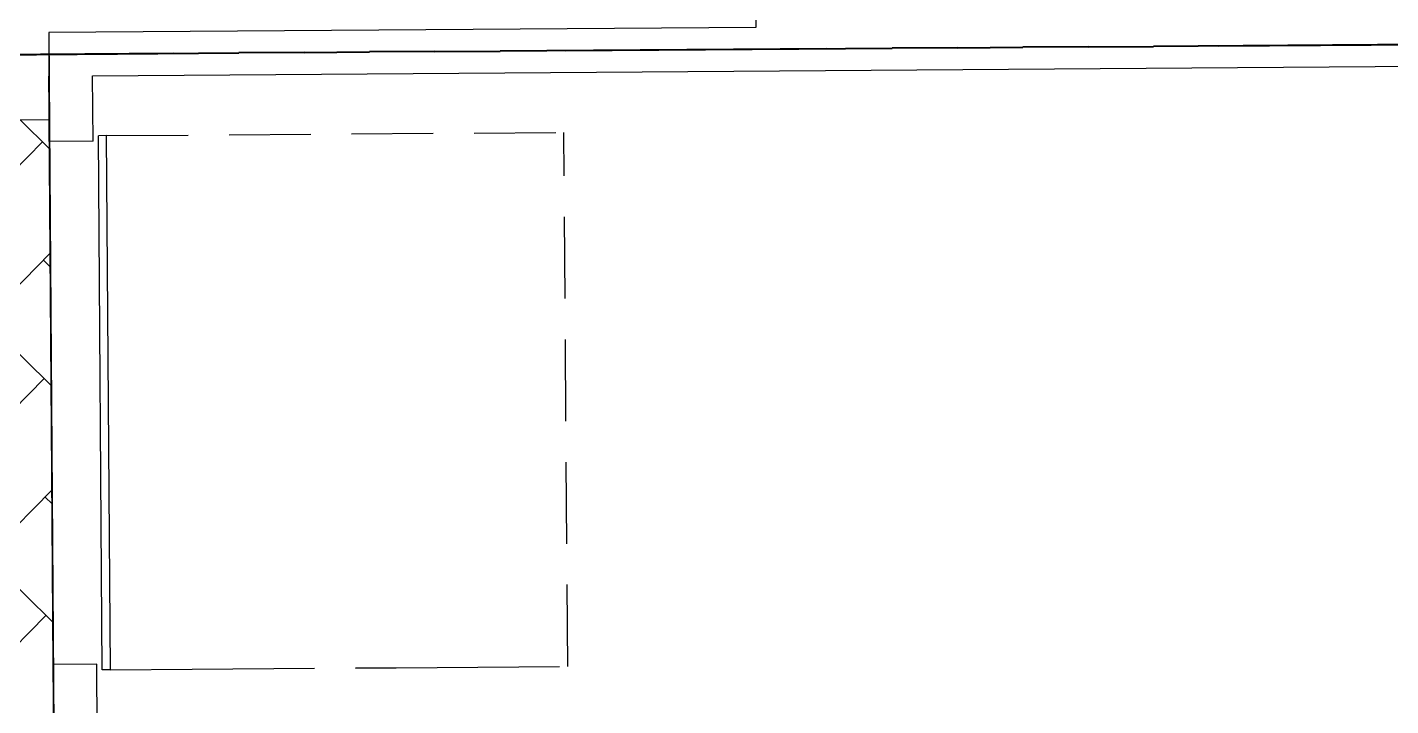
# Model space of a CAD drawing. Header units: feet. Extents: x 919634 to 928945, y 707022 to 708026.
# Drawn here: x 921000.2 to 921021.07, y 707503.91 to 707514.29 of the extents above; entities that cross this region are included whole.
import ezdxf

# ---------------------------------------------------------------- set-up
doc = ezdxf.new("R2010")
doc.units = ezdxf.units.FT
doc.header["$LTSCALE"] = 20
doc.header["$MEASUREMENT"] = 0
doc.linetypes.add('Site Plan$0$HIDDEN2', pattern=[0.1875, 0.125, -0.0625])
doc.linetypes.add('Site Plan$0$PHANTOM2', pattern=[1.25, 0.625, -0.125, 0.125, -0.125, 0.125, -0.125])
for name, color, linetype in [('-u-site-xref', 7, 'Continuous'), ('Site Plan$0$-u-site-bldg_interior', 252, 'Continuous'), ('Site Plan$0$SP-BLDG-ROOF ABOVE', 4, 'Site Plan$0$HIDDEN2'), ('Site Plan$0$SP-LOT PAVERS', 254, 'Continuous')]:
    doc.layers.add(name, color=color, linetype=linetype)
for name, color, linetype, lineweight in [('Site Plan$0$SP-LOT LINES', 252, 'Site Plan$0$PHANTOM2', 40), ('Site Plan$0$SP-SIDEWALK', 2, 'Continuous', 25), ('SP-BUILDING-FOOTPRINT', 1, 'Continuous', 25)]:
    doc.layers.add(name, color=color, linetype=linetype, lineweight=lineweight)
doc.layers.get('-u-site-xref').off()

# ---------------------------------------------------------------- blocks, each defined once
blk = doc.blocks.new('Site Plan')
at = {"layer": 'Site Plan$0$SP-LOT PAVERS'}
h = blk.add_hatch(dxfattribs=at)
h.set_pattern_fill('AR-HBONE', color=256, scale=0.32, angle=-89.58178215)
h.paths.add_polyline_path([(921020.854, 707503.015), (921000.605, 707502.872), (921000.533, 707512.87), (920988.45, 707512.784), (920988.578, 707493.784), (921008.578, 707493.927), (921008.544, 707498.927), (921016.549, 707498.984), (921016.597, 707492.32), (921020.93, 707492.351)])
at = {"layer": 'Site Plan$0$-u-site-bldg_interior'}
for p, q in [((921011.342, 707515.283, 0), (921011.349, 707514.283, 0)), ((921001.195, 707513.543, 0), (921060.11, 707513.964, 0)), ((921000.536, 707512.539, 0), (921000.528, 707513.539, 0)), ((921001.202, 707512.543, 0), (921001.195, 707513.543, 0)), ((921001.202, 707512.543, 0), (921000.536, 707512.539, 0)), ((921000.593, 707504.539, 0), (921000.536, 707512.539, 0)), ((921001.41, 707512.628, 0), (921001.285, 707512.627, 0)), ((921001.343, 707504.461, 0), (921001.285, 707512.627, 0)), ((921001.468, 707504.462, 0), (921001.41, 707512.628, 0)), ((921001.259, 707504.544, 0), (921000.593, 707504.539, 0)), ((921000.605, 707502.872, 0), (921000.593, 707504.539, 0)), ((921001.267, 707503.544, 0), (921001.259, 707504.544, 0)), ((921001.468, 707504.462, 0), (921001.343, 707504.461, 0))]:
    blk.add_line(p, q, dxfattribs=at)
at = {"layer": 'Site Plan$0$-u-site-bldg_interior', "elevation": 0}
blk.add_lwpolyline([(921011.349, 707514.283), (921000.524, 707514.205), (921000.528, 707513.539)], dxfattribs=at)
at = {"layer": 'Site Plan$0$SP-BLDG-ROOF ABOVE', "ltscale": 0.5}
for p, q in [((921001.41, 707512.628, 0), (921008.41, 707512.678, 0)), ((921001.41, 707512.628, 0), (921008.41, 707512.678, 0)), ((921008.468, 707504.512, 0), (921008.41, 707512.678, 0)), ((921008.468, 707504.512, 0), (921008.41, 707512.678, 0)), ((921001.468, 707504.462, 0), (921008.468, 707504.512, 0)), ((921001.468, 707504.462, 0), (921008.468, 707504.512, 0))]:
    blk.add_line(p, q, dxfattribs=at)
at = {"layer": 'Site Plan$0$SP-BLDG-ROOF ABOVE'}
blk.add_line((921001.468, 707504.46, 0), (921008.468, 707504.51, 0), dxfattribs=at)
at = {"layer": 'Site Plan$0$SP-LOT LINES', "ltscale": 0.4, "elevation": 0}
for points in [[(921082.433, 707514.457), (921082.273, 707536.79), (920988.276, 707536.118), (920988.435, 707513.786)], [(921082.59, 707492.458), (921082.433, 707514.457), (920988.435, 707513.786), (920988.593, 707491.786)]]:
    blk.add_lwpolyline(points, close=True, dxfattribs=at)
at = {"layer": 'Site Plan$0$SP-SIDEWALK'}
for p, q in [((921000.533, 707512.87, 0), (920988.443, 707512.783, 0)), ((921000.605, 707502.872, 0), (921000.533, 707512.87, 0))]:
    blk.add_line(p, q, dxfattribs=at)

msp = doc.modelspace()

# ---------------------------------------------------------------- block references
at = {"layer": '-u-site-xref'}
msp.add_blockref('Site Plan', (0, 0), dxfattribs=at)

# ---------------------------------------------------------------- next in the draw order: linework, layer by layer
at = {"layer": 'SP-BUILDING-FOOTPRINT', "elevation": 0}
msp.add_lwpolyline([(921068.995, 707482.361), (921068.922, 707492.694), (921065.922, 707492.672), (921065.843, 707503.672), (921063.843, 707503.658), (921063.769, 707513.991), (921065.769, 707514.005), (921065.676, 707527.005), (921069.676, 707527.033), (921069.607, 707536.7), (921063.607, 707536.657), (921063.607, 707536.659), (921031.441, 707536.427), (921031.522, 707525.094), (921011.273, 707524.949), (921011.349, 707514.283), (921000.524, 707514.205), (921000.605, 707502.872), (921020.854, 707503.017), (921020.935, 707491.684)], dxfattribs=at)

doc.saveas('drawing.dxf')
